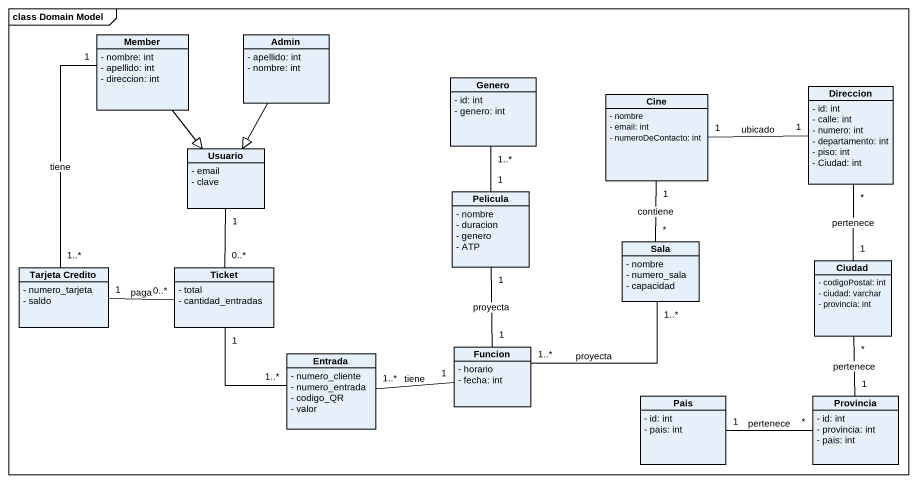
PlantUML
@startuml
mainframe class Domain Model
hide circle
hide empty members
skinparam classAttributeIconSize 0
class Member {
  - nombre: int
  - apellido: int
  - direccion: int
}
class Admin {
  - apellido: int
  - nombre: int
}
class Genero {
  - id: int
  - genero: int
}
class Cine {
  - nombre
  - email: int
  - numeroDeContacto: int
}
class Direccion {
  - id: int
  - calle: int
  - numero: int
  - departamento: int
  - piso: int
  - Ciudad: int
}
class Usuario {
  - email
  - clave
}
class Pelicula {
  - nombre
  - duracion
  - genero
  - ATP
}
class "Tarjeta Credito" as Tarjeta_Credito {
  - numero_tarjeta
  - saldo
}
class Ticket {
  - total
  - cantidad_entradas
}
class Sala {
  - nombre
  - numero_sala
  - capacidad
}
class Ciudad {
  - codigoPostal: int
  - ciudad: varchar
  - provincia: int
}
class Entrada {
  - numero_cliente
  - numero_entrada
  - codigo_QR
  - valor
}
class Funcion {
  - horario
  - fecha: int
}
class Pais {
  - id: int
  - pais: int
}
class Provincia {
  - id: int
  - provincia: int
  - pais: int
}
Member --|> Usuario
Member "1" -- "1..*" Tarjeta_Credito : tiene
Admin --|> Usuario
Direccion "1" -left- "1" Cine : ubicado
Usuario "1" -- "0..*" Ticket
Pelicula "1" -up- "1..*" Genero
Pelicula "1" -- "1" Funcion : proyecta
Tarjeta_Credito "1" -right- "0..*" Ticket : paga
Ticket "1" -- "1..*" Entrada
Sala "*" -up- "1" Cine : contiene
Ciudad "1" -up- "*" Direccion : pertenece
Ciudad "*" -- "1" Provincia : pertenece
Entrada "1..*" -right- "1" Funcion : tiene
Funcion "1..*" -up- "1..*" Sala : proyecta
Provincia "*" -left- "1" Pais : pertenece
@enduml
